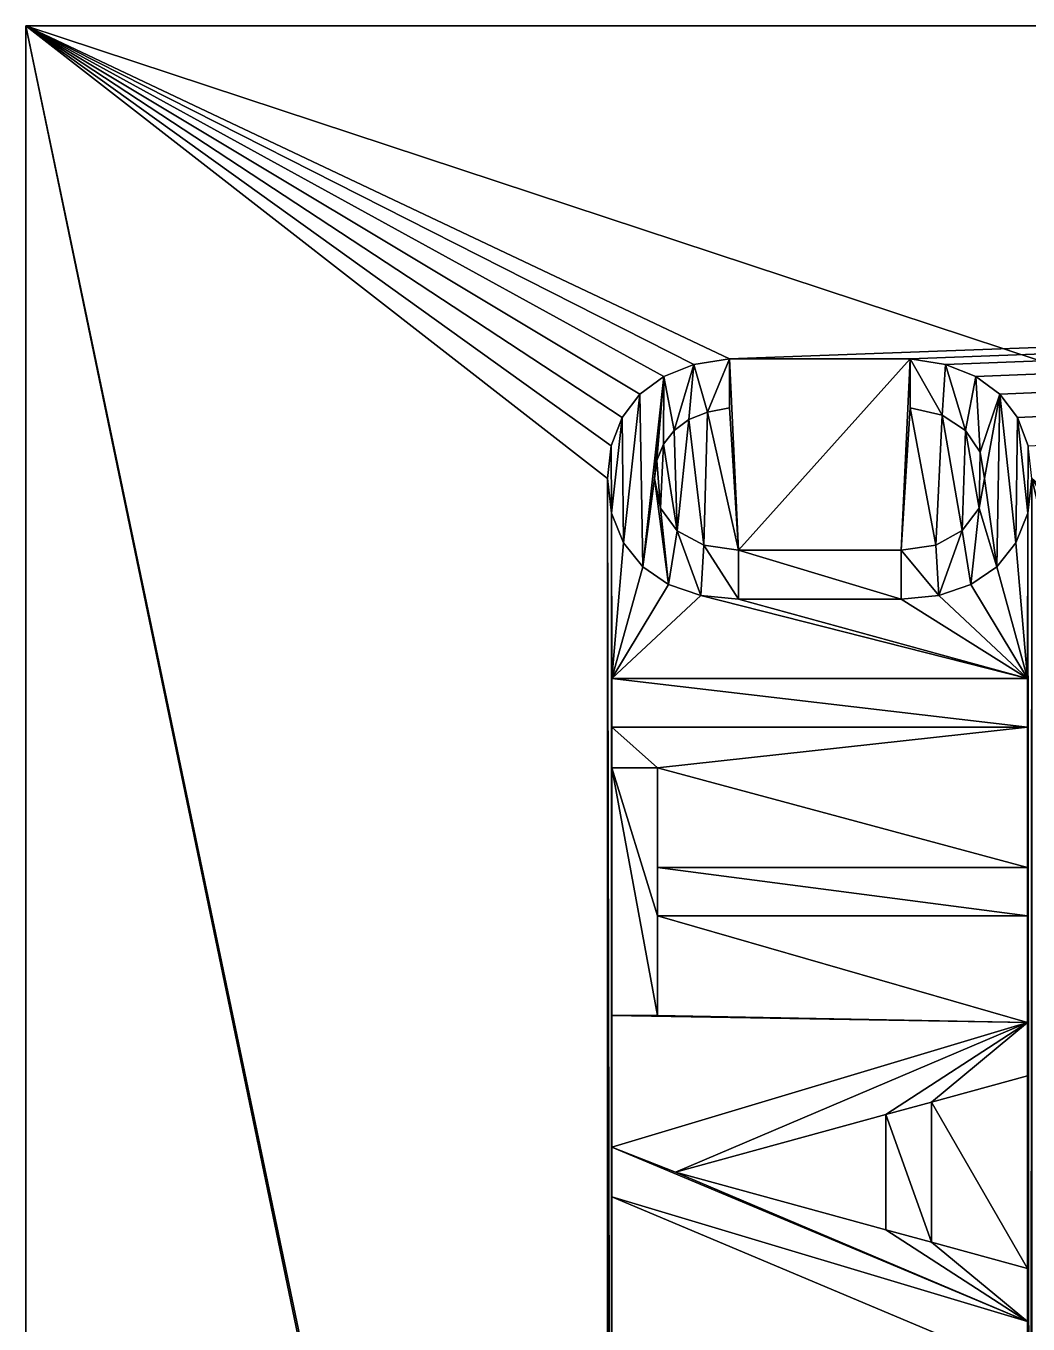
# Model space of a CAD drawing. Header units: metres. Extents: x -75 to 218, y -7 to 90.
# Drawn here: x -75.29 to -45.1, y 51.19 to 90.29 of the extents above; entities that cross this region are included whole.
import ezdxf

# ---------------------------------------------------------------- set-up
doc = ezdxf.new("R2010")
doc.units = ezdxf.units.M

msp = doc.modelspace()

# ---------------------------------------------------------------- meshes
at = {"layer": 'Layer0'}
mesh = msp.add_polyface(dxfattribs=at)
corners = [(-75.289, 90.288, 1), (218.173, 90.288), (-75.289, 90.288), (218.173, 90.288, 1)]
mesh.append_faces([[corners[k] for k in face] for face in [(0, 1, 2), (1, 0, 3)]], dxfattribs={"vtx0": -1})
mesh = msp.add_polyface(dxfattribs=at)
corners = [(-75.289, 90.288, 1), (-75.289, -6.612), (-75.289, -6.612, 1), (-75.289, 90.288)]
mesh.append_faces([[corners[k] for k in face] for face in [(0, 1, 2), (1, 0, 3)]], dxfattribs={"vtx0": -1})
mesh = msp.add_polyface(dxfattribs=at)
corners = [(-75.289, 90.288), (218.173, -6.612), (-75.289, -6.612), (218.173, 90.288)]
mesh.append_faces([[corners[k] for k in face] for face in [(0, 1, 2), (1, 0, 3)]], dxfattribs={"vtx0": -1})
mesh = msp.add_polyface(dxfattribs=at)
corners = [(-75.289, -6.612, 1), (-57.715, 5.671, 1), (-75.289, 90.288, 1), (-57.768, 6.519, 1), (-57.768, 76.657, 1), (-49.063, 45.084, 1), (-57.639, 48.364, 1), (-57.639, 41.82, 1), (-45.12, 32.203, 1), (-56.261, 35.199, 1), (-56.261, 32.203, 1), (-45.12, 64.947, 1), (-56.261, 67.943, 1), (-56.261, 64.947, 1), (-45.12, 41.838, 1), (-46.936, 44.558, 1), (-53.953, 41.838, 1), (-46.936, 45.609, 1), (-57.639, 10.85, 1), (-57.648, 75.614, 1), (-57.639, 67.943, 1), (-57.639, 23.774, 1), (-57.639, 36.422, 1), (-57.639, 27.743, 1), (-57.639, 35.199, 1), (-57.639, 37.894, 1), (-57.639, 40.408, 1), (-57.639, 55.02, 1), (-57.639, 49.759, 1), (-57.639, 56.518, 1), (-57.639, 60.487, 1), (-57.639, 69.166, 1), (-45.12, 69.166, 1), (-45.12, 60.272, 1), (-56.261, 60.487, 1), (-56.261, 63.484, 1), (-45.12, 63.492, 1), (-45.12, 52.867, 1), (-48.013, 57.878, 1), (-48.013, 53.659, 1), (-45.12, 58.67, 1), (-45.12, 49.759, 1), (-45.12, 51.266, 1), (-45.12, 48.347, 1), (-54.191, 48.347, 1), (-45.12, 37.894, 1), (-45.12, 40.408, 1), (-45.12, 36.422, 1), (-56.261, 30.74, 1), (-45.12, 27.528, 1), (-45.12, 30.748, 1)]
mesh.append_faces([[corners[k] for k in face] for face in [(8, 9, 10), (11, 12, 13), (14, 15, 16), (37, 38, 39), (17, 43, 44)]], dxfattribs={"vtx0": -1})
mesh.append_faces([[corners[k] for k in face] for face in [(0, 1, 2), (15, 14, 17), (4, 18, 19), (20, 29, 30), (12, 31, 20), (33, 30, 29), (30, 33, 34), (34, 33, 35), (35, 33, 36), (38, 37, 40), (41, 27, 28), (27, 41, 42), (45, 26, 25), (26, 45, 46), (9, 22, 24), (22, 9, 47), (48, 49, 50)]], dxfattribs={"vtx0": -1, "vtx1": -1})
mesh.append_faces([[corners[k] for k in face] for face in [(4, 2, 3), (3, 18, 4), (20, 19, 21), (21, 19, 18), (20, 21, 22), (22, 21, 23), (20, 25, 26), (20, 7, 6), (20, 6, 27), (32, 12, 11), (43, 17, 14), (47, 9, 8)]], dxfattribs={"vtx0": -1, "vtx1": -1, "vtx2": -1})
mesh.append_faces([[corners[k] for k in face] for face in [(2, 1, 3), (22, 23, 24), (20, 22, 25), (20, 26, 7), (27, 6, 28), (20, 27, 29)]], dxfattribs={"vtx0": -1, "vtx2": -1})
mesh.append_faces([[corners[k] for k in face] for face in [(5, 6, 7)]], dxfattribs={"vtx1": -1})
mesh = msp.add_polyface(dxfattribs=at)
corners = [(-54.1, 80.264, 1), (-75.289, 90.288, 1), (-55.171, 80.092, 1), (-56.076, 79.731, 1), (-56.801, 79.194, 1), (-57.333, 78.495, 1), (-57.659, 77.646, 1), (-57.768, 76.657, 1), (-48.658, 80.264, 1), (-53.824, 74.504, 1), (-48.925, 74.504, 1), (-48.658, 78.784, 1), (-56.18, 75.769, 1), (-56.284, 77.204, 1), (-56.356, 76.657, 1), (-56.085, 77.69, 1), (-55.671, 75.085, 1), (-55.762, 78.103, 1), (-55.318, 78.431, 1), (-54.872, 74.65, 1), (-54.762, 78.661, 1), (-54.1, 78.784, 1), (-47.885, 74.655, 1), (-47.693, 78.562, 1), (-47.087, 75.09, 1), (-46.984, 78.103, 1), (-46.58, 75.77, 1), (-46.55, 77.453, 1), (-46.411, 76.657, 1), (-57.648, 75.614, 1), (-57.639, 70.638, 1), (-57.29, 74.724, 1), (-57.639, 67.943, 1), (-57.639, 69.166, 1), (-56.711, 74.003, 1), (-55.93, 73.467, 1), (-54.962, 73.134, 1), (-45.12, 70.638, 1), (-53.824, 73.023, 1), (-48.925, 73.023, 1), (-47.794, 73.134, 1), (-46.829, 73.467, 1), (-46.047, 74.003, 1), (-45.468, 74.724, 1), (-45.11, 75.614, 1), (-56.261, 67.943, 1), (-45.12, 69.166, 1)]
mesh.append_faces([[corners[k] for k in face] for face in [(12, 13, 14), (27, 26, 28)]], dxfattribs={"vtx0": -1})
mesh.append_faces([[corners[k] for k in face] for face in [(0, 1, 2), (2, 1, 3), (3, 1, 4), (4, 1, 5), (5, 1, 6), (6, 1, 7), (8, 10, 11), (13, 12, 15), (15, 16, 17), (17, 16, 18), (18, 19, 20), (20, 9, 21), (21, 9, 0), (22, 11, 10), (11, 22, 23), (23, 24, 25), (25, 26, 27), (29, 30, 31), (30, 32, 33), (31, 30, 34), (34, 30, 35), (35, 30, 36), (36, 37, 38), (38, 37, 39), (39, 37, 40), (40, 37, 41), (41, 37, 42), (42, 37, 43), (43, 37, 44), (33, 45, 46)]], dxfattribs={"vtx0": -1, "vtx1": -1})
mesh.append_faces([[corners[k] for k in face] for face in [(8, 0, 9), (30, 29, 32)]], dxfattribs={"vtx0": -1, "vtx1": -1, "vtx2": -1})
mesh.append_faces([[corners[k] for k in face] for face in [(8, 9, 10), (15, 12, 16), (18, 16, 19), (20, 19, 9), (23, 22, 24), (25, 24, 26), (36, 30, 37)]], dxfattribs={"vtx0": -1, "vtx2": -1})
mesh = msp.add_polyface(dxfattribs=at)
corners = [(43.516, 79.538, 1), (43.514, 81.161, 1), (42.004, 79.538, 1), (41.512, 74.732, 1), (41.512, 79.012, 1), (41.512, 81.407, 1), (41.512, 75.257, 1), (41.512, 76.088, 1), (41.512, 78.305, 1), (41.942, 78.305, 1), (45.983, 79.012, 1), (45.497, 78.351, 1), (45.497, 76.626, 1), (45.983, 78.351, 1), (41.466, 72.687, 1), (41.521, 73.127, 1), (41.687, 73.475, 1), (41.966, 73.733, 1), (42.358, 73.898, 1), (45.983, 74.732, 1), (42.561, 73.412, 1), (44.17, 73.858, 1), (43.988, 73.743, 1), (44.398, 73.932, 1), (44.679, 73.957, 1), (44.854, 73.957, 1), (45.122, 73.935, 1), (45.357, 73.869, 1), (45.558, 73.759, 1), (45.726, 73.606, 1), (45.983, 75.257, 1), (41.998, 76.088, 1), (41.998, 77.727, 1), (45.553, 76.032, 1), (-75.289, 90.288, 1), (-54.1, 80.264, 1), (218.173, 90.288, 1), (-48.658, 80.264, 1), (-47.586, 80.092, 1), (-46.678, 79.731, 1), (-45.951, 79.194, 1), (-45.421, 78.495, 1), (-45.098, 77.646, 1), (45.488, 81.407, 1), (42.004, 81.407, 1), (44.009, 81.161, 1), (44.012, 79.538, 1), (45.488, 79.538, 1)]
mesh.append_faces([[corners[k] for k in face] for face in [(11, 9, 12), (43, 46, 47)]], dxfattribs={"vtx0": -1})
mesh.append_faces([[corners[k] for k in face] for face in [(4, 9, 10), (3, 18, 19), (21, 20, 22), (30, 7, 6), (7, 30, 31), (31, 30, 32), (32, 30, 33), (34, 35, 36)]], dxfattribs={"vtx0": -1, "vtx1": -1})
mesh.append_faces([[corners[k] for k in face] for face in [(4, 6, 7), (10, 9, 11), (14, 3, 5), (19, 20, 21), (36, 35, 37), (43, 44, 1)]], dxfattribs={"vtx0": -1, "vtx1": -1, "vtx2": -1})
mesh.append_faces([[corners[k] for k in face] for face in [(3, 4, 5), (4, 3, 6), (4, 7, 8), (4, 8, 9), (10, 11, 13), (3, 15, 16), (3, 16, 17), (3, 17, 18), (19, 18, 20), (19, 21, 23), (19, 23, 24), (19, 24, 25), (19, 25, 26), (19, 26, 27), (19, 27, 28), (19, 28, 29), (36, 37, 38), (36, 38, 39), (36, 39, 40), (36, 40, 41), (36, 41, 42), (1, 44, 2), (43, 1, 45), (43, 45, 46)]], dxfattribs={"vtx0": -1, "vtx2": -1})
mesh.append_faces([[corners[k] for k in face] for face in [(0, 1, 2)]], dxfattribs={"vtx1": -1})
mesh = msp.add_polyface(dxfattribs=at)
corners = [(-55.93, 73.467, 0.9), (-56.356, 76.657, 0.9), (-56.711, 74.003, 0.9), (-56.18, 75.769, 0.9), (-55.671, 75.085, 0.9), (-54.962, 73.134, 0.9), (-54.872, 74.65, 0.9), (-53.824, 73.023, 0.9), (-53.824, 74.504, 0.9), (-48.925, 73.023, 0.9), (-48.925, 74.504, 0.9), (-47.794, 73.134, 0.9), (-47.885, 74.655, 0.9), (-47.087, 75.09, 0.9), (-46.829, 73.467, 0.9), (-46.58, 75.77, 0.9), (-46.047, 74.003, 0.9), (-46.411, 76.657, 0.9), (-47.693, 78.562, 0.9), (-48.658, 80.264, 0.9), (-48.658, 78.784, 0.9), (-47.586, 80.092, 0.9), (-46.984, 78.103, 0.9), (-46.678, 79.731, 0.9), (-46.55, 77.453, 0.9), (-45.951, 79.194, 0.9), (-45.468, 74.724, 0.9), (-45.421, 78.495, 0.9), (-45.11, 75.614, 0.9), (-45.098, 77.646, 0.9), (-44.99, 76.657, 0.9), (-57.648, 75.614, 0.9), (-57.659, 77.646, 0.9), (-57.768, 76.657, 0.9), (-57.333, 78.495, 0.9), (-57.29, 74.724, 0.9), (-56.801, 79.194, 0.9), (-56.076, 79.731, 0.9), (-56.284, 77.204, 0.9), (-56.085, 77.69, 0.9), (-55.762, 78.103, 0.9), (-55.171, 80.092, 0.9), (-55.318, 78.431, 0.9), (-54.762, 78.661, 0.9), (-54.1, 80.264, 0.9), (-54.1, 78.784, 0.9)]
mesh.append_faces([[corners[k] for k in face] for face in [(18, 19, 20), (29, 28, 30), (31, 32, 33), (44, 43, 45)]], dxfattribs={"vtx0": -1})
mesh.append_faces([[corners[k] for k in face] for face in [(0, 1, 2), (1, 0, 3), (3, 0, 4), (4, 5, 6), (6, 7, 8), (8, 9, 10), (10, 11, 12), (12, 11, 13), (13, 14, 15), (15, 16, 17), (19, 18, 21), (21, 22, 23), (23, 24, 25), (25, 26, 27), (27, 28, 29), (32, 31, 34), (34, 35, 36), (36, 2, 37), (37, 40, 41), (41, 43, 44)]], dxfattribs={"vtx0": -1, "vtx1": -1})
mesh.append_faces([[corners[k] for k in face] for face in [(25, 17, 16), (37, 2, 1)]], dxfattribs={"vtx0": -1, "vtx1": -1, "vtx2": -1})
mesh.append_faces([[corners[k] for k in face] for face in [(4, 0, 5), (6, 5, 7), (8, 7, 9), (10, 9, 11), (13, 11, 14), (15, 14, 16), (21, 18, 22), (23, 22, 24), (25, 24, 17), (25, 16, 26), (27, 26, 28), (34, 31, 35), (36, 35, 2), (37, 1, 38), (37, 38, 39), (37, 39, 40), (41, 40, 42), (41, 42, 43)]], dxfattribs={"vtx0": -1, "vtx2": -1})
mesh = msp.add_polyface(dxfattribs=at)
corners = [(-54.1, 80.264, 1), (-55.171, 80.092, 0.9), (-54.1, 80.264, 0.9), (-55.171, 80.092, 1)]
mesh.append_faces([[corners[k] for k in face] for face in [(0, 1, 2), (1, 0, 3)]], dxfattribs={"vtx0": -1})
mesh = msp.add_polyface(dxfattribs=at)
corners = [(-54.1, 80.264, 1), (-54.1, 78.784, 0.9), (-54.1, 78.784, 1), (-54.1, 80.264, 0.9)]
mesh.append_faces([[corners[k] for k in face] for face in [(0, 1, 2), (1, 0, 3)]], dxfattribs={"vtx0": -1})
mesh = msp.add_polyface(dxfattribs=at)
corners = [(-47.586, 80.092, 1), (-48.658, 80.264, 0.9), (-47.586, 80.092, 0.9), (-48.658, 80.264, 1)]
mesh.append_faces([[corners[k] for k in face] for face in [(0, 1, 2), (1, 0, 3)]], dxfattribs={"vtx0": -1})
mesh = msp.add_polyface(dxfattribs=at)
corners = [(-48.658, 80.264, 0.9), (-48.658, 78.784, 1), (-48.658, 78.784, 0.9), (-48.658, 80.264, 1)]
mesh.append_faces([[corners[k] for k in face] for face in [(0, 1, 2), (1, 0, 3)]], dxfattribs={"vtx0": -1})
mesh = msp.add_polyface(dxfattribs=at)
corners = [(-55.171, 80.092, 1), (-56.076, 79.731, 0.9), (-55.171, 80.092, 0.9), (-56.076, 79.731, 1)]
mesh.append_faces([[corners[k] for k in face] for face in [(0, 1, 2), (1, 0, 3)]], dxfattribs={"vtx0": -1})
mesh = msp.add_polyface(dxfattribs=at)
corners = [(-46.678, 79.731, 1), (-47.586, 80.092, 0.9), (-46.678, 79.731, 0.9), (-47.586, 80.092, 1)]
mesh.append_faces([[corners[k] for k in face] for face in [(0, 1, 2), (1, 0, 3)]], dxfattribs={"vtx0": -1})
mesh = msp.add_polyface(dxfattribs=at)
corners = [(-56.076, 79.731, 1), (-56.801, 79.194, 0.9), (-56.076, 79.731, 0.9), (-56.801, 79.194, 1)]
mesh.append_faces([[corners[k] for k in face] for face in [(0, 1, 2), (1, 0, 3)]], dxfattribs={"vtx0": -1})
mesh = msp.add_polyface(dxfattribs=at)
corners = [(-45.951, 79.194, 1), (-46.678, 79.731, 0.9), (-45.951, 79.194, 0.9), (-46.678, 79.731, 1)]
mesh.append_faces([[corners[k] for k in face] for face in [(0, 1, 2), (1, 0, 3)]], dxfattribs={"vtx0": -1})
mesh = msp.add_polyface(dxfattribs=at)
corners = [(-56.801, 79.194, 0.9), (-57.333, 78.495, 1), (-57.333, 78.495, 0.9), (-56.801, 79.194, 1)]
mesh.append_faces([[corners[k] for k in face] for face in [(0, 1, 2), (1, 0, 3)]], dxfattribs={"vtx0": -1})
mesh = msp.add_polyface(dxfattribs=at)
corners = [(-45.951, 79.194, 1), (-45.421, 78.495, 0.9), (-45.421, 78.495, 1), (-45.951, 79.194, 0.9)]
mesh.append_faces([[corners[k] for k in face] for face in [(0, 1, 2), (1, 0, 3)]], dxfattribs={"vtx0": -1})
mesh = msp.add_polyface(dxfattribs=at)
corners = [(-55.318, 78.431, 1), (-54.762, 78.661, 0.9), (-55.318, 78.431, 0.9), (-54.762, 78.661, 1)]
mesh.append_faces([[corners[k] for k in face] for face in [(0, 1, 2), (1, 0, 3)]], dxfattribs={"vtx0": -1})
mesh = msp.add_polyface(dxfattribs=at)
corners = [(-54.762, 78.661, 1), (-54.1, 78.784, 0.9), (-54.762, 78.661, 0.9), (-54.1, 78.784, 1)]
mesh.append_faces([[corners[k] for k in face] for face in [(0, 1, 2), (1, 0, 3)]], dxfattribs={"vtx0": -1})
mesh = msp.add_polyface(dxfattribs=at)
corners = [(-48.658, 78.784, 1), (-47.693, 78.562, 0.9), (-48.658, 78.784, 0.9), (-47.693, 78.562, 1)]
mesh.append_faces([[corners[k] for k in face] for face in [(0, 1, 2), (1, 0, 3)]], dxfattribs={"vtx0": -1})
mesh = msp.add_polyface(dxfattribs=at)
corners = [(-57.333, 78.495, 0.9), (-57.659, 77.646, 1), (-57.659, 77.646, 0.9), (-57.333, 78.495, 1)]
mesh.append_faces([[corners[k] for k in face] for face in [(0, 1, 2), (1, 0, 3)]], dxfattribs={"vtx0": -1})
mesh = msp.add_polyface(dxfattribs=at)
corners = [(-55.762, 78.103, 1), (-55.318, 78.431, 0.9), (-55.762, 78.103, 0.9), (-55.318, 78.431, 1)]
mesh.append_faces([[corners[k] for k in face] for face in [(0, 1, 2), (1, 0, 3)]], dxfattribs={"vtx0": -1})
mesh = msp.add_polyface(dxfattribs=at)
corners = [(-47.693, 78.562, 1), (-46.984, 78.103, 0.9), (-47.693, 78.562, 0.9), (-46.984, 78.103, 1)]
mesh.append_faces([[corners[k] for k in face] for face in [(0, 1, 2), (1, 0, 3)]], dxfattribs={"vtx0": -1})
mesh = msp.add_polyface(dxfattribs=at)
corners = [(-45.421, 78.495, 1), (-45.098, 77.646, 0.9), (-45.098, 77.646, 1), (-45.421, 78.495, 0.9)]
mesh.append_faces([[corners[k] for k in face] for face in [(0, 1, 2), (1, 0, 3)]], dxfattribs={"vtx0": -1})
mesh = msp.add_polyface(dxfattribs=at)
corners = [(-55.762, 78.103, 1), (-56.085, 77.69, 0.9), (-56.085, 77.69, 1), (-55.762, 78.103, 0.9)]
mesh.append_faces([[corners[k] for k in face] for face in [(0, 1, 2), (1, 0, 3)]], dxfattribs={"vtx0": -1})
mesh = msp.add_polyface(dxfattribs=at)
corners = [(-46.984, 78.103, 0.9), (-46.55, 77.453, 1), (-46.55, 77.453, 0.9), (-46.984, 78.103, 1)]
mesh.append_faces([[corners[k] for k in face] for face in [(0, 1, 2), (1, 0, 3)]], dxfattribs={"vtx0": -1})
mesh = msp.add_polyface(dxfattribs=at)
corners = [(-57.659, 77.646, 0.9), (-57.768, 76.657, 1), (-57.768, 76.657, 0.9), (-57.659, 77.646, 1)]
mesh.append_faces([[corners[k] for k in face] for face in [(0, 1, 2), (1, 0, 3)]], dxfattribs={"vtx0": -1})
mesh = msp.add_polyface(dxfattribs=at)
corners = [(-56.085, 77.69, 1), (-56.284, 77.204, 0.9), (-56.284, 77.204, 1), (-56.085, 77.69, 0.9)]
mesh.append_faces([[corners[k] for k in face] for face in [(0, 1, 2), (1, 0, 3)]], dxfattribs={"vtx0": -1})
mesh = msp.add_polyface(dxfattribs=at)
corners = [(-46.55, 77.453, 0.9), (-46.411, 76.657, 1), (-46.411, 76.657, 0.9), (-46.55, 77.453, 1)]
mesh.append_faces([[corners[k] for k in face] for face in [(0, 1, 2), (1, 0, 3)]], dxfattribs={"vtx0": -1})
mesh = msp.add_polyface(dxfattribs=at)
corners = [(-56.284, 77.204, 1), (-56.356, 76.657, 0.9), (-56.356, 76.657, 1), (-56.284, 77.204, 0.9)]
mesh.append_faces([[corners[k] for k in face] for face in [(0, 1, 2), (1, 0, 3)]], dxfattribs={"vtx0": -1})
mesh = msp.add_polyface(dxfattribs=at)
corners = [(-57.768, 76.657, 0.9), (-57.648, 75.614, 1), (-57.648, 75.614, 0.9), (-57.768, 76.657, 1)]
mesh.append_faces([[corners[k] for k in face] for face in [(0, 1, 2), (1, 0, 3)]], dxfattribs={"vtx0": -1})
mesh = msp.add_polyface(dxfattribs=at)
corners = [(-56.356, 76.657, 1), (-56.18, 75.769, 0.9), (-56.18, 75.769, 1), (-56.356, 76.657, 0.9)]
mesh.append_faces([[corners[k] for k in face] for face in [(0, 1, 2), (1, 0, 3)]], dxfattribs={"vtx0": -1})
mesh = msp.add_polyface(dxfattribs=at)
corners = [(-46.411, 76.657, 0.9), (-46.58, 75.77, 1), (-46.58, 75.77, 0.9), (-46.411, 76.657, 1)]
mesh.append_faces([[corners[k] for k in face] for face in [(0, 1, 2), (1, 0, 3)]], dxfattribs={"vtx0": -1})
mesh = msp.add_polyface(dxfattribs=at)
corners = [(-44.99, 6.278, 1), (-29.186, 17.724, 1), (-29.842, 17.905, 1), (-30.405, 18.208, 1), (-30.873, 18.632, 1), (-31.243, 19.168, 1), (-31.506, 19.808, 1), (-44.99, 76.657, 1), (-19.069, 30.191, 1), (-30.21, 33.187, 1), (-30.21, 30.191, 1), (-30.219, 20.431, 1), (-30.235, 22.095, 1), (-30.34, 21.4, 1), (-29.922, 22.666, 1), (-29.857, 19.713, 1), (-29.396, 23.111, 1), (-29.27, 19.267, 1), (-28.652, 23.432, 1), (-28.471, 19.118, 1), (-45.12, 27.528, 1), (-45.044, 7.142, 1), (-45.12, 30.748, 1), (-45.12, 32.203, 1), (-45.12, 36.422, 1), (-45.12, 37.894, 1), (-45.12, 40.408, 1), (-45.12, 41.838, 1), (-45.12, 48.347, 1), (-31.681, 55.774, 1), (-31.717, 21.4, 1), (-31.588, 25.731, 1), (-31.562, 22.632, 1), (-30.21, 25.731, 1), (-31.097, 23.609, 1), (-30.318, 24.329, 1), (-29.22, 24.792, 1), (-30.21, 28.728, 1), (-19.069, 28.736, 1), (-24.655, 24.358, 1), (-25.057, 23.94, 1), (-28.118, 19.118, 1), (-25.626, 22.911, 1), (-27.518, 19.213, 1), (-27.059, 19.497, 1), (-26.713, 19.933, 1), (-26.017, 21.77, 1), (-26.448, 20.483, 1), (-31.588, 34.307, 1), (-31.588, 33.187, 1), (-19.069, 34.307, 1)]
mesh.append_faces([[corners[k] for k in face] for face in [(8, 9, 10), (11, 12, 13), (46, 45, 47)]], dxfattribs={"vtx0": -1})
mesh.append_faces([[corners[k] for k in face] for face in [(12, 11, 14), (14, 15, 16), (16, 17, 18), (22, 21, 23), (24, 21, 25), (26, 21, 27), (31, 32, 33), (33, 36, 37), (37, 36, 38), (39, 18, 40), (40, 41, 42), (42, 45, 46), (9, 48, 49), (48, 9, 50)]], dxfattribs={"vtx0": -1, "vtx1": -1})
mesh.append_faces([[corners[k] for k in face] for face in [(0, 6, 7), (20, 21, 22), (23, 21, 24), (25, 21, 26), (27, 21, 28), (29, 30, 31), (40, 18, 19)]], dxfattribs={"vtx0": -1, "vtx1": -1, "vtx2": -1})
mesh.append_faces([[corners[k] for k in face] for face in [(0, 1, 2), (0, 2, 3), (0, 3, 4), (0, 4, 5), (0, 5, 6), (14, 11, 15), (16, 15, 17), (18, 17, 19), (7, 21, 0), (31, 30, 32), (33, 32, 34), (33, 34, 35), (33, 35, 36), (40, 19, 41), (42, 41, 43), (42, 43, 44), (42, 44, 45)]], dxfattribs={"vtx0": -1, "vtx2": -1})
mesh = msp.add_polyface(dxfattribs=at)
corners = [(-44.99, 76.657, 1), (-31.506, 19.808, 1), (-31.664, 20.552, 1), (-31.717, 21.4, 1), (-31.734, 56.503, 1), (-31.588, 64.864, 1), (-31.681, 57.236, 1), (-31.588, 63.099, 1), (-23.012, 38.982, 1), (-31.588, 42.262, 1), (-31.588, 35.719, 1), (-31.522, 57.876, 1), (-30.408, 61.325, 1), (-31.257, 58.422, 1), (-30.886, 58.875, 1), (-30.421, 59.231, 1), (-29.871, 59.486, 1), (-28.876, 61.325, 1), (-29.239, 59.638, 1), (-28.523, 59.689, 1), (-45.12, 48.347, 1), (-45.044, 7.142, 1), (-45.12, 49.759, 1), (-45.12, 51.266, 1), (-45.12, 52.867, 1), (-45.12, 58.67, 1), (-45.12, 60.272, 1), (-45.12, 63.492, 1), (-45.12, 64.947, 1), (-45.12, 69.166, 1), (-45.12, 70.638, 1), (-45.11, 75.614, 1), (-31.681, 55.774, 1), (-31.588, 43.657, 1), (-31.522, 55.137, 1), (-31.588, 33.187, 1), (-31.588, 25.731, 1), (-31.588, 34.307, 1), (-31.257, 54.59, 1), (-30.886, 54.136, 1), (-24.252, 46.025, 1), (-30.421, 53.778, 1), (-29.871, 53.522, 1), (-29.239, 53.369, 1), (-28.523, 53.318, 1)]
mesh.append_faces([[corners[k] for k in face] for face in [(5, 6, 7), (11, 7, 6), (7, 11, 12), (12, 16, 17), (20, 21, 22), (23, 21, 24), (25, 21, 26), (27, 21, 28), (29, 21, 30), (31, 21, 0), (32, 33, 34), (35, 32, 36), (33, 10, 9), (34, 33, 38), (38, 33, 39), (39, 40, 41), (41, 40, 42), (42, 40, 43), (43, 40, 44)]], dxfattribs={"vtx0": -1, "vtx1": -1})
mesh.append_faces([[corners[k] for k in face] for face in [(0, 3, 4), (5, 0, 4), (22, 21, 23), (24, 21, 25), (26, 21, 27), (28, 21, 29), (30, 21, 31), (33, 32, 35), (33, 35, 37), (39, 33, 40)]], dxfattribs={"vtx0": -1, "vtx1": -1, "vtx2": -1})
mesh.append_faces([[corners[k] for k in face] for face in [(0, 1, 2), (0, 2, 3), (5, 4, 6), (12, 11, 13), (12, 13, 14), (12, 14, 15), (12, 15, 16), (17, 16, 18), (17, 18, 19), (3, 32, 4), (33, 37, 10)]], dxfattribs={"vtx0": -1, "vtx2": -1})
mesh.append_faces([[corners[k] for k in face] for face in [(8, 9, 10)]], dxfattribs={"vtx1": -1})
mesh = msp.add_polyface(dxfattribs=at)
corners = [(-44.99, 76.657, 1), (-45.11, 75.614, 0.9), (-45.11, 75.614, 1), (-44.99, 76.657, 0.9)]
mesh.append_faces([[corners[k] for k in face] for face in [(0, 1, 2), (1, 0, 3)]], dxfattribs={"vtx0": -1})
mesh = msp.add_polyface(dxfattribs=at)
corners = [(-57.648, 75.614, 0.9), (-57.29, 74.724, 1), (-57.29, 74.724, 0.9), (-57.648, 75.614, 1)]
mesh.append_faces([[corners[k] for k in face] for face in [(0, 1, 2), (1, 0, 3)]], dxfattribs={"vtx0": -1})
mesh = msp.add_polyface(dxfattribs=at)
corners = [(-56.18, 75.769, 1), (-55.671, 75.085, 0.9), (-55.671, 75.085, 1), (-56.18, 75.769, 0.9)]
mesh.append_faces([[corners[k] for k in face] for face in [(0, 1, 2), (1, 0, 3)]], dxfattribs={"vtx0": -1})
mesh = msp.add_polyface(dxfattribs=at)
corners = [(-46.58, 75.77, 0.9), (-47.087, 75.09, 1), (-47.087, 75.09, 0.9), (-46.58, 75.77, 1)]
mesh.append_faces([[corners[k] for k in face] for face in [(0, 1, 2), (1, 0, 3)]], dxfattribs={"vtx0": -1})
mesh = msp.add_polyface(dxfattribs=at)
corners = [(-45.11, 75.614, 1), (-45.468, 74.724, 0.9), (-45.468, 74.724, 1), (-45.11, 75.614, 0.9)]
mesh.append_faces([[corners[k] for k in face] for face in [(0, 1, 2), (1, 0, 3)]], dxfattribs={"vtx0": -1})
mesh = msp.add_polyface(dxfattribs=at)
corners = [(-54.872, 74.65, 1), (-55.671, 75.085, 0.9), (-54.872, 74.65, 0.9), (-55.671, 75.085, 1)]
mesh.append_faces([[corners[k] for k in face] for face in [(0, 1, 2), (1, 0, 3)]], dxfattribs={"vtx0": -1})
mesh = msp.add_polyface(dxfattribs=at)
corners = [(-47.087, 75.09, 1), (-47.885, 74.655, 0.9), (-47.087, 75.09, 0.9), (-47.885, 74.655, 1)]
mesh.append_faces([[corners[k] for k in face] for face in [(0, 1, 2), (1, 0, 3)]], dxfattribs={"vtx0": -1})
mesh = msp.add_polyface(dxfattribs=at)
corners = [(42.001, 72.341, 1), (41.995, 72.935, 1), (41.958, 72.687, 1), (42.107, 73.139, 1), (42.13, 72.084, 1), (42.295, 73.298, 1), (42.34, 71.925, 1), (42.561, 73.412, 1), (42.625, 71.872, 1), (41.512, 74.732, 1), (41.466, 72.687, 1), (41.521, 73.127, 1), (43.988, 73.743, 1), (43.844, 73.594, 1), (42.751, 71.872, 1), (43.641, 73.226, 1), (42.966, 71.906, 1), (43.129, 72.007, 1), (43.253, 72.163, 1), (43.501, 72.819, 1), (43.348, 72.359, 1), (44.898, 71.743, 1), (45.149, 73.383, 1), (44.861, 73.437, 1), (45.181, 71.868, 1), (45.362, 73.22, 1), (45.38, 72.061, 1), (45.493, 72.957, 1), (45.498, 72.309, 1), (45.537, 72.601, 1), (-47.591, 2.481, 1), (-75.289, -6.612, 1), (218.173, -6.612, 1), (-46.787, 2.779, 1), (-46.131, 3.226, 1), (-45.625, 3.81, 1), (-45.27, 4.522, 1), (-45.06, 5.348, 1), (-44.99, 6.278, 1), (-18.94, 56.503, 1), (42.135, 71.439, 1), (41.935, 71.547, 1), (43.606, 71.749, 1), (45.1, 71.244, 1), (43.806, 72.144, 1), (43.944, 72.573, 1), (44.095, 72.999, 1), (44.192, 73.176, 1), (44.316, 73.315, 1), (44.48, 73.407, 1), (44.695, 73.437, 1)]
mesh.append_faces([[corners[k] for k in face] for face in [(0, 1, 2), (19, 18, 20), (27, 28, 29)]], dxfattribs={"vtx0": -1})
mesh.append_faces([[corners[k] for k in face] for face in [(1, 0, 3), (3, 4, 5), (5, 6, 7), (12, 7, 13), (13, 14, 15), (15, 18, 19), (22, 24, 25), (25, 26, 27), (30, 32, 33), (33, 32, 34), (34, 32, 35), (35, 32, 36), (36, 32, 37), (37, 32, 38), (42, 43, 44), (44, 43, 45), (45, 43, 46), (46, 43, 47), (47, 21, 48), (48, 21, 49), (49, 21, 50), (50, 21, 23)]], dxfattribs={"vtx0": -1, "vtx1": -1})
mesh.append_faces([[corners[k] for k in face] for face in [(13, 7, 8)]], dxfattribs={"vtx0": -1, "vtx1": -1, "vtx2": -1})
mesh.append_faces([[corners[k] for k in face] for face in [(3, 0, 4), (5, 4, 6), (7, 6, 8), (9, 10, 11), (13, 8, 14), (15, 14, 16), (15, 16, 17), (15, 17, 18), (21, 22, 23), (22, 21, 24), (25, 24, 26), (27, 26, 28), (30, 31, 32), (39, 40, 41), (47, 43, 21)]], dxfattribs={"vtx0": -1, "vtx2": -1})
mesh = msp.add_polyface(dxfattribs=at)
corners = [(-57.29, 74.724, 0.9), (-56.711, 74.003, 1), (-56.711, 74.003, 0.9), (-57.29, 74.724, 1)]
mesh.append_faces([[corners[k] for k in face] for face in [(0, 1, 2), (1, 0, 3)]], dxfattribs={"vtx0": -1})
mesh = msp.add_polyface(dxfattribs=at)
corners = [(-45.468, 74.724, 1), (-46.047, 74.003, 0.9), (-46.047, 74.003, 1), (-45.468, 74.724, 0.9)]
mesh.append_faces([[corners[k] for k in face] for face in [(0, 1, 2), (1, 0, 3)]], dxfattribs={"vtx0": -1})
mesh = msp.add_polyface(dxfattribs=at)
corners = [(-53.824, 74.504, 1), (-54.872, 74.65, 0.9), (-53.824, 74.504, 0.9), (-54.872, 74.65, 1)]
mesh.append_faces([[corners[k] for k in face] for face in [(0, 1, 2), (1, 0, 3)]], dxfattribs={"vtx0": -1})
mesh = msp.add_polyface(dxfattribs=at)
corners = [(-48.925, 74.504, 1), (-53.824, 74.504, 0.9), (-48.925, 74.504, 0.9), (-53.824, 74.504, 1)]
mesh.append_faces([[corners[k] for k in face] for face in [(0, 1, 2), (1, 0, 3)]], dxfattribs={"vtx0": -1})
mesh = msp.add_polyface(dxfattribs=at)
corners = [(-47.885, 74.655, 1), (-48.925, 74.504, 0.9), (-47.885, 74.655, 0.9), (-48.925, 74.504, 1)]
mesh.append_faces([[corners[k] for k in face] for face in [(0, 1, 2), (1, 0, 3)]], dxfattribs={"vtx0": -1})
mesh = msp.add_polyface(dxfattribs=at)
corners = [(-56.711, 74.003, 1), (-55.93, 73.467, 0.9), (-56.711, 74.003, 0.9), (-55.93, 73.467, 1)]
mesh.append_faces([[corners[k] for k in face] for face in [(0, 1, 2), (1, 0, 3)]], dxfattribs={"vtx0": -1})
mesh = msp.add_polyface(dxfattribs=at)
corners = [(-46.829, 73.467, 1), (-46.047, 74.003, 0.9), (-46.829, 73.467, 0.9), (-46.047, 74.003, 1)]
mesh.append_faces([[corners[k] for k in face] for face in [(0, 1, 2), (1, 0, 3)]], dxfattribs={"vtx0": -1})
mesh = msp.add_polyface(dxfattribs=at)
corners = [(-55.93, 73.467, 1), (-54.962, 73.134, 0.9), (-55.93, 73.467, 0.9), (-54.962, 73.134, 1)]
mesh.append_faces([[corners[k] for k in face] for face in [(0, 1, 2), (1, 0, 3)]], dxfattribs={"vtx0": -1})
mesh = msp.add_polyface(dxfattribs=at)
corners = [(-54.962, 73.134, 1), (-53.824, 73.023, 0.9), (-54.962, 73.134, 0.9), (-53.824, 73.023, 1)]
mesh.append_faces([[corners[k] for k in face] for face in [(0, 1, 2), (1, 0, 3)]], dxfattribs={"vtx0": -1})
mesh = msp.add_polyface(dxfattribs=at)
corners = [(-48.925, 73.023, 1), (-47.794, 73.134, 0.9), (-48.925, 73.023, 0.9), (-47.794, 73.134, 1)]
mesh.append_faces([[corners[k] for k in face] for face in [(0, 1, 2), (1, 0, 3)]], dxfattribs={"vtx0": -1})
mesh = msp.add_polyface(dxfattribs=at)
corners = [(-47.794, 73.134, 1), (-46.829, 73.467, 0.9), (-47.794, 73.134, 0.9), (-46.829, 73.467, 1)]
mesh.append_faces([[corners[k] for k in face] for face in [(0, 1, 2), (1, 0, 3)]], dxfattribs={"vtx0": -1})
mesh = msp.add_polyface(dxfattribs=at)
corners = [(-53.824, 73.023, 1), (-48.925, 73.023, 0.9), (-53.824, 73.023, 0.9), (-48.925, 73.023, 1)]
mesh.append_faces([[corners[k] for k in face] for face in [(0, 1, 2), (1, 0, 3)]], dxfattribs={"vtx0": -1})
mesh = msp.add_polyface(dxfattribs=at)
corners = [(-45.12, 69.166, 0.9), (-57.639, 70.638, 0.9), (-57.639, 69.166, 0.9), (-45.12, 70.638, 0.9)]
mesh.append_faces([[corners[k] for k in face] for face in [(0, 1, 2), (1, 0, 3)]], dxfattribs={"vtx0": -1})
mesh = msp.add_polyface(dxfattribs=at)
corners = [(-45.12, 70.638, 1), (-57.639, 70.638, 0.9), (-45.12, 70.638, 0.9), (-57.639, 70.638, 1)]
mesh.append_faces([[corners[k] for k in face] for face in [(0, 1, 2), (1, 0, 3)]], dxfattribs={"vtx0": -1})
mesh = msp.add_polyface(dxfattribs=at)
corners = [(-57.639, 70.638, 0.9), (-57.639, 69.166, 1), (-57.639, 69.166, 0.9), (-57.639, 70.638, 1)]
mesh.append_faces([[corners[k] for k in face] for face in [(0, 1, 2), (1, 0, 3)]], dxfattribs={"vtx0": -1})
mesh = msp.add_polyface(dxfattribs=at)
corners = [(-45.12, 70.638, 1), (-45.12, 69.166, 0.9), (-45.12, 69.166, 1), (-45.12, 70.638, 0.9)]
mesh.append_faces([[corners[k] for k in face] for face in [(0, 1, 2), (1, 0, 3)]], dxfattribs={"vtx0": -1})
mesh = msp.add_polyface(dxfattribs=at)
corners = [(-57.639, 69.166, 1), (-45.12, 69.166, 0.9), (-57.639, 69.166, 0.9), (-45.12, 69.166, 1)]
mesh.append_faces([[corners[k] for k in face] for face in [(0, 1, 2), (1, 0, 3)]], dxfattribs={"vtx0": -1})
mesh = msp.add_polyface(dxfattribs=at)
corners = [(-45.12, 63.492, 0.9), (-56.261, 64.947, 0.9), (-56.261, 63.484, 0.9), (-45.12, 64.947, 0.9), (-56.261, 60.487, 0.9), (-57.639, 67.943, 0.9), (-57.639, 60.487, 0.9), (-56.261, 67.943, 0.9)]
mesh.append_faces([[corners[k] for k in face] for face in [(1, 0, 3), (4, 5, 6)]], dxfattribs={"vtx0": -1})
mesh.append_faces([[corners[k] for k in face] for face in [(0, 1, 2), (5, 2, 7), (7, 2, 1)]], dxfattribs={"vtx0": -1, "vtx1": -1})
mesh.append_faces([[corners[k] for k in face] for face in [(5, 4, 2)]], dxfattribs={"vtx0": -1, "vtx2": -1})
mesh = msp.add_polyface(dxfattribs=at)
corners = [(-56.261, 67.943, 1), (-57.639, 67.943, 0.9), (-56.261, 67.943, 0.9), (-57.639, 67.943, 1)]
mesh.append_faces([[corners[k] for k in face] for face in [(0, 1, 2), (1, 0, 3)]], dxfattribs={"vtx0": -1})
mesh = msp.add_polyface(dxfattribs=at)
corners = [(-57.639, 67.943, 0.9), (-57.639, 60.487, 1), (-57.639, 60.487, 0.9), (-57.639, 67.943, 1)]
mesh.append_faces([[corners[k] for k in face] for face in [(0, 1, 2), (1, 0, 3)]], dxfattribs={"vtx0": -1})
mesh = msp.add_polyface(dxfattribs=at)
corners = [(-56.261, 67.943, 1), (-56.261, 64.947, 0.9), (-56.261, 64.947, 1), (-56.261, 67.943, 0.9)]
mesh.append_faces([[corners[k] for k in face] for face in [(0, 1, 2), (1, 0, 3)]], dxfattribs={"vtx0": -1})
mesh = msp.add_polyface(dxfattribs=at)
corners = [(-45.12, 64.947, 1), (-56.261, 64.947, 0.9), (-45.12, 64.947, 0.9), (-56.261, 64.947, 1)]
mesh.append_faces([[corners[k] for k in face] for face in [(0, 1, 2), (1, 0, 3)]], dxfattribs={"vtx0": -1})
mesh = msp.add_polyface(dxfattribs=at)
corners = [(-45.12, 64.947, 1), (-45.12, 63.492, 0.9), (-45.12, 63.492, 1), (-45.12, 64.947, 0.9)]
mesh.append_faces([[corners[k] for k in face] for face in [(0, 1, 2), (1, 0, 3)]], dxfattribs={"vtx0": -1})
mesh = msp.add_polyface(dxfattribs=at)
corners = [(-56.261, 63.484, 1), (-45.12, 63.492, 0.9), (-56.261, 63.484, 0.9), (-45.12, 63.492, 1)]
mesh.append_faces([[corners[k] for k in face] for face in [(0, 1, 2), (1, 0, 3)]], dxfattribs={"vtx0": -1})
mesh = msp.add_polyface(dxfattribs=at)
corners = [(-56.261, 63.484, 1), (-56.261, 60.487, 0.9), (-56.261, 60.487, 1), (-56.261, 63.484, 0.9)]
mesh.append_faces([[corners[k] for k in face] for face in [(0, 1, 2), (1, 0, 3)]], dxfattribs={"vtx0": -1})
mesh = msp.add_polyface(dxfattribs=at)
corners = [(-57.639, 60.487, 1), (-56.261, 60.487, 0.9), (-57.639, 60.487, 0.9), (-56.261, 60.487, 1)]
mesh.append_faces([[corners[k] for k in face] for face in [(0, 1, 2), (1, 0, 3)]], dxfattribs={"vtx0": -1})
mesh = msp.add_polyface(dxfattribs=at)
corners = [(-45.12, 51.266, 0.9), (-57.639, 56.518, 0.9), (-57.639, 55.02, 0.9), (-55.719, 55.769, 0.9), (-49.39, 54.036, 0.9), (-48.013, 53.659, 0.9), (-49.39, 57.501, 0.9), (-45.12, 52.867, 0.9), (-45.12, 60.272, 0.9), (-48.013, 57.878, 0.9), (-45.12, 58.67, 0.9)]
mesh.append_faces([[corners[k] for k in face] for face in [(0, 1, 2), (5, 0, 7), (8, 9, 10)]], dxfattribs={"vtx0": -1})
mesh.append_faces([[corners[k] for k in face] for face in [(3, 0, 4), (4, 5, 6), (9, 6, 5)]], dxfattribs={"vtx0": -1, "vtx1": -1})
mesh.append_faces([[corners[k] for k in face] for face in [(1, 0, 3), (4, 0, 5), (8, 6, 9)]], dxfattribs={"vtx0": -1, "vtx1": -1, "vtx2": -1})
mesh.append_faces([[corners[k] for k in face] for face in [(3, 8, 1), (8, 3, 6)]], dxfattribs={"vtx0": -1, "vtx2": -1})
mesh = msp.add_polyface(dxfattribs=at)
corners = [(-45.12, 60.272, 1), (-57.639, 56.518, 0.9), (-45.12, 60.272, 0.9), (-57.639, 56.518, 1)]
mesh.append_faces([[corners[k] for k in face] for face in [(0, 1, 2), (1, 0, 3)]], dxfattribs={"vtx0": -1})
mesh = msp.add_polyface(dxfattribs=at)
corners = [(-45.12, 60.272, 1), (-45.12, 58.67, 0.9), (-45.12, 58.67, 1), (-45.12, 60.272, 0.9)]
mesh.append_faces([[corners[k] for k in face] for face in [(0, 1, 2), (1, 0, 3)]], dxfattribs={"vtx0": -1})
mesh = msp.add_polyface(dxfattribs=at)
corners = [(-48.013, 57.878, 1), (-45.12, 58.67, 0.9), (-48.013, 57.878, 0.9), (-45.12, 58.67, 1)]
mesh.append_faces([[corners[k] for k in face] for face in [(0, 1, 2), (1, 0, 3)]], dxfattribs={"vtx0": -1})
mesh = msp.add_polyface(dxfattribs=at)
corners = [(-48.013, 57.878, 1), (-48.013, 53.659, 0.9), (-48.013, 53.659, 1), (-48.013, 57.878, 0.9)]
mesh.append_faces([[corners[k] for k in face] for face in [(0, 1, 2), (1, 0, 3)]], dxfattribs={"vtx0": -1})
mesh = msp.add_polyface(dxfattribs=at)
corners = [(-49.39, 57.501, 1), (-55.719, 55.769, 1), (-49.39, 54.036, 1)]
mesh.append_faces([[corners[k] for k in face] for face in [(0, 1, 2)]])
mesh = msp.add_polyface(dxfattribs=at)
corners = [(-55.719, 55.769, 1), (-49.39, 57.501, 0.9), (-55.719, 55.769, 0.9), (-49.39, 57.501, 1)]
mesh.append_faces([[corners[k] for k in face] for face in [(0, 1, 2), (1, 0, 3)]], dxfattribs={"vtx0": -1})
mesh = msp.add_polyface(dxfattribs=at)
corners = [(-49.39, 57.501, 0.9), (-49.39, 54.036, 1), (-49.39, 54.036, 0.9), (-49.39, 57.501, 1)]
mesh.append_faces([[corners[k] for k in face] for face in [(0, 1, 2), (1, 0, 3)]], dxfattribs={"vtx0": -1})
mesh = msp.add_polyface(dxfattribs=at)
corners = [(-57.639, 56.518, 0.9), (-57.639, 55.02, 1), (-57.639, 55.02, 0.9), (-57.639, 56.518, 1)]
mesh.append_faces([[corners[k] for k in face] for face in [(0, 1, 2), (1, 0, 3)]], dxfattribs={"vtx0": -1})
mesh = msp.add_polyface(dxfattribs=at)
corners = [(-49.39, 54.036, 1), (-55.719, 55.769, 0.9), (-49.39, 54.036, 0.9), (-55.719, 55.769, 1)]
mesh.append_faces([[corners[k] for k in face] for face in [(0, 1, 2), (1, 0, 3)]], dxfattribs={"vtx0": -1})
mesh = msp.add_polyface(dxfattribs=at)
corners = [(-57.639, 55.02, 1), (-45.12, 51.266, 0.9), (-57.639, 55.02, 0.9), (-45.12, 51.266, 1)]
mesh.append_faces([[corners[k] for k in face] for face in [(0, 1, 2), (1, 0, 3)]], dxfattribs={"vtx0": -1})
mesh = msp.add_polyface(dxfattribs=at)
corners = [(-45.12, 52.867, 1), (-48.013, 53.659, 0.9), (-45.12, 52.867, 0.9), (-48.013, 53.659, 1)]
mesh.append_faces([[corners[k] for k in face] for face in [(0, 1, 2), (1, 0, 3)]], dxfattribs={"vtx0": -1})
mesh = msp.add_polyface(dxfattribs=at)
corners = [(-45.12, 52.867, 1), (-45.12, 51.266, 0.9), (-45.12, 51.266, 1), (-45.12, 52.867, 0.9)]
mesh.append_faces([[corners[k] for k in face] for face in [(0, 1, 2), (1, 0, 3)]], dxfattribs={"vtx0": -1})

doc.saveas('drawing.dxf')
